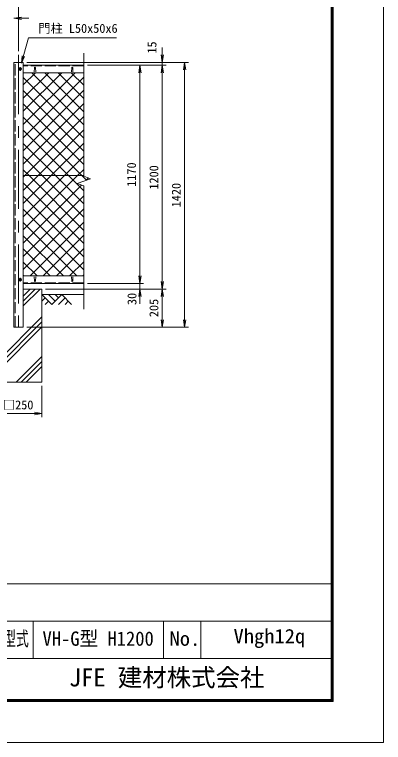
# Model space of a CAD drawing. Units: millimetres at full size. Extents: x -4200 to 4200, y -2970 to 2970.
# Drawn here: x 2220 to 4200, y -2970 to 933 of the extents above; entities that cross this region are included whole.
import ezdxf
from ezdxf.enums import TextEntityAlignment as Align

# ---------------------------------------------------------------- set-up
doc = ezdxf.new("R2010")
doc.units = ezdxf.units.MM
doc.header["$LTSCALE"] = 10
doc.linetypes.add('DASHED', pattern=[7.5, 6, -1.5])
doc.linetypes.add('USER1', pattern=[50.8, 31.75, -6.35, 6.35, -6.35])
doc.layers.add('0-0_D-TTL-TXT', color=7, linetype='Continuous')
for name, color, linetype, lineweight in [('0-1_D-STR1', 1, 'Continuous', 18), ('0-2_D-BMK', 2, 'USER1', 13), ('0-3_D-STR3', 3, 'Continuous', 13), ('0-4_D-STR4', 7, 'Continuous', 18), ('0-5_D-STR-DIM', 7, 'Continuous', 13), ('0-6_D-DCR-HCH', 7, 'Continuous', 13), ('0-7_D-BGD', 7, 'Continuous', 18), ('0-8_0', 7, 'Continuous', 18), ('0-9_D-STR-TXT', 7, 'Continuous', 13), ('0-A_D-STR2', 7, 'Continuous', 13), ('0-B_D-TTL', 7, 'Continuous', 18)]:
    doc.layers.add(name, color=color, linetype=linetype, lineweight=lineweight)
doc.styles.add('ＭＳ ゴシック', font='')
doc.styles.get('ＭＳ ゴシック').set_extended_font_data('MS Gothic')

# ---------------------------------------------------------------- blocks, each defined once
blk = doc.blocks.new('_Open')
at = {"layer": '0-8_0'}
blk.add_line((-10, 1.667), (0, 0), dxfattribs=at)
blk.add_lwpolyline([(-10, -1.667), (0, 0), (-10, 0)], dxfattribs=at)

msp = doc.modelspace()

# ---------------------------------------------------------------- linework, layer by layer
at = {"layer": '0-1_D-STR1', "linetype": 'DASHED'}
for p, q in [((2222.99, -743.63), (2222.99, 676.37)), ((2591.99, 658.37), (2266.99, 658.37)), ((2591.99, -505.63), (2266.99, -505.63))]:
    msp.add_line(p, q, dxfattribs=at)
at = {"layer": '0-1_D-STR1'}
for p, q in [((2591.99, 661.37), (2266.99, 661.37)), ((2326.99, 648.24), (2326.24, 626.74)), ((2332.99, 648.24), (2333.74, 626.74)), ((2526.99, 648.24), (2526.24, 626.74)), ((2532.99, 648.24), (2533.74, 626.74)), ((2266.99, 621.37), (2591.99, 621.37)), ((2266.99, -468.63), (2591.99, -468.63)), ((2326.99, -495.5), (2326.24, -474)), ((2332.99, -495.5), (2333.74, -474)), ((2526.99, -495.5), (2526.24, -474)), ((2532.99, -495.5), (2533.74, -474)), ((2591.99, -508.63), (2266.99, -508.63))]:
    msp.add_line(p, q, dxfattribs=at)
msp.add_lwpolyline([(2266.99, -743.63), (2216.99, -743.63), (2216.99, 676.37), (2266.99, 676.37)], close=True, dxfattribs=at)
for centre, start, end in [((2329.99, 646.99), 22.61986, 157.38014), ((2529.99, 646.99), 22.61986, 157.38014), ((2329.99, -494.25), 202.61986, 337.38014), ((2529.99, -494.25), 202.61986, 337.38014)]:
    msp.add_arc(centre, 3.25, start, end, dxfattribs=at)
at = {"layer": '0-2_D-BMK'}
for p, q in [((2241.99, 716.37), (2241.99, -783.63)), ((2259.99, 641.37), (2239.99, 641.37)), ((2249.99, 651.37), (2249.99, 631.37)), ((2259.99, -488.63), (2239.99, -488.63)), ((2249.99, -478.63), (2249.99, -498.63))]:
    msp.add_line(p, q, dxfattribs=at)
at = {"layer": '0-3_D-STR3'}
msp.add_line((2591.99, 69.62), (2266.99, 69.62), dxfattribs=at)
for points in [[(2256.49, 645.12), (2249.99, 648.87), (2243.49, 645.12), (2243.49, 637.61), (2249.99, 633.86), (2256.49, 637.61)], [(2256.49, -484.88), (2249.99, -481.13), (2243.49, -484.88), (2243.49, -492.39), (2249.99, -496.14), (2256.49, -492.39)]]:
    msp.add_lwpolyline(points, close=True, dxfattribs=at)
for centre in [(2249.99, 641.37), (2249.99, -488.63)]:
    msp.add_circle(centre, 6.25, dxfattribs=at)
at = {"layer": '0-4_D-STR4'}
for p, q in [((2266.99, -538.63), (2366.99, -538.63)), ((2366.99, -538.63), (2366.99, -1038.63)), ((2116.99, -1038.63), (2366.99, -1038.63))]:
    msp.add_line(p, q, dxfattribs=at)
at = {"layer": '0-5_D-STR-DIM'}
for p, q in [((2241.99, 736.37), (2241.99, 1052.86)), ((2256.99, 912.86), (2296.99, 912.86)), ((3013.04, 716.37), (3013.04, 756.37)), ((2591.99, 725.82), (2591.99, 65.59)), ((2286.99, 676.37), (3033.04, 676.37)), ((2286.99, 676.37), (3153.04, 676.37)), ((3013.04, 661.37), (3013.04, 676.37)), ((3133.04, -743.63), (3133.04, 676.37)), ((2611.99, 661.37), (2913.04, 661.37)), ((2611.99, 661.37), (3033.04, 661.37)), ((2611.99, 661.37), (3033.04, 661.37)), ((2893.04, 661.37), (2893.04, -508.63)), ((3013.04, 661.37), (3013.04, -538.63)), ((3013.04, 621.37), (3013.04, 581.37)), ((2556.75, 27.12), (2627.23, 52.77)), ((2627.23, 52.77), (2591.99, 65.59)), ((2591.99, 14.29), (2556.75, 27.12)), ((2591.99, 14.29), (2591.99, -645.94)), ((2893.04, -468.63), (2893.04, -428.63)), ((2386.99, -538.63), (3033.04, -538.63)), ((2386.99, -538.63), (2913.04, -538.63)), ((2386.99, -538.63), (3033.04, -538.63)), ((2611.99, -508.63), (2913.04, -508.63)), ((2611.99, -508.63), (2913.04, -508.63)), ((2893.04, -508.63), (2893.04, -538.63)), ((3013.04, -538.63), (3013.04, -743.63)), ((2893.04, -578.63), (2893.04, -618.63)), ((2286.99, -743.63), (3033.04, -743.63)), ((2286.99, -743.63), (3153.04, -743.63)), ((2366.99, -1058.63), (2366.99, -1226.33)), ((2116.99, -1206.33), (2366.99, -1206.33))]:
    msp.add_line(p, q, dxfattribs=at)
at = {"layer": '0-6_D-DCR-HCH'}
for p, q in [((2266.99, -629.54), (2357.9, -538.63)), ((2266.99, -603.02), (2331.38, -538.63)), ((2266.99, -576.51), (2304.87, -538.63)), ((2420.2, -621.84), (2366.99, -568.63)), ((2437.94, -604.11), (2402.47, -568.63)), ((2473.42, -568.63), (2420.2, -621.84)), ((2455.77, -586.46), (2437.94, -568.63)), ((2473.42, -568.63), (2526.63, -621.84)), ((2384.73, -586.37), (2366.99, -604.03)), ((2402.47, -604.11), (2384.65, -621.84)), ((2491.15, -586.37), (2455.52, -621.84)), ((2508.89, -604.11), (2491.07, -621.84)), ((2116.99, -938.64), (2366.99, -688.64)), ((2116.99, -965.16), (2366.99, -715.16)), ((2116.99, -991.67), (2366.99, -741.67)), ((2229.13, -1038.63), (2366.99, -900.77)), ((2255.65, -1038.63), (2366.99, -927.29)), ((2282.16, -1038.63), (2366.99, -953.8))]:
    msp.add_line(p, q, dxfattribs=at)
at = {"layer": '0-7_D-BGD'}
msp.add_line((2366.99, -568.63), (2591.99, -568.63), dxfattribs=at)
at = {"layer": '0-9_D-STR-TXT'}
msp.add_lwpolyline([(2766.63, 808.02), (2295.66, 808.02), (2257.57, 673.75)], dxfattribs=at)
at = {"layer": '0-A_D-STR2'}
for p, q in [((2266.99, 555.66), (2332.7, 621.37)), ((2266.99, 484.95), (2403.41, 621.37)), ((2266.99, 414.24), (2474.12, 621.37)), ((2266.99, 343.52), (2544.83, 621.37)), ((2266.99, 272.81), (2591.99, 597.81)), ((2591.99, 270.82), (2266.99, 595.82)), ((2591.99, 341.53), (2312.16, 621.37)), ((2591.99, 412.25), (2382.87, 621.37)), ((2591.99, 482.96), (2453.58, 621.37)), ((2591.99, 553.67), (2524.29, 621.37)), ((2266.99, 202.1), (2591.99, 527.1)), ((2591.99, 200.11), (2266.99, 525.11)), ((2266.99, 131.39), (2591.99, 456.39)), ((2591.99, 129.4), (2266.99, 454.4)), ((2275.93, 69.62), (2591.99, 385.68)), ((2510.36, 69.62), (2266.99, 312.98)), ((2346.64, 69.62), (2591.99, 314.97)), ((2439.64, 69.62), (2266.99, 242.27)), ((2417.35, 69.62), (2591.99, 244.26)), ((2368.93, 69.62), (2266.99, 171.56)), ((2488.06, 69.62), (2591.99, 173.55)), ((2298.22, 69.62), (2266.99, 100.85)), ((2558.77, 69.62), (2591.99, 102.84)), ((2266.99, 60.68), (2275.93, 69.62)), ((2266.99, -10.03), (2346.64, 69.62)), ((2266.99, -80.74), (2417.35, 69.62)), ((2266.99, -151.45), (2488.06, 69.62)), ((2266.99, -222.16), (2558.77, 69.62)), ((2591.99, -224.15), (2298.22, 69.62)), ((2591.99, -153.44), (2368.93, 69.62)), ((2591.99, -82.73), (2439.64, 69.62)), ((2591.99, -12.02), (2510.36, 69.62)), ((2604.27, 44.41), (2616.53, 56.66)), ((2591.99, -294.86), (2266.99, 30.14)), ((2266.99, -292.87), (2578.91, 19.05)), ((2266.99, -363.58), (2591.99, -38.58)), ((2591.99, -365.57), (2266.99, -40.57)), ((2266.99, -434.29), (2591.99, -109.29)), ((2591.99, -436.28), (2266.99, -111.28)), ((2553.63, -468.63), (2266.99, -181.99)), ((2303.36, -468.63), (2591.99, -180)), ((2482.92, -468.63), (2266.99, -252.7)), ((2374.07, -468.63), (2591.99, -250.71)), ((2412.21, -468.63), (2266.99, -323.41)), ((2444.78, -468.63), (2591.99, -321.42)), ((2341.5, -468.63), (2266.99, -394.13)), ((2515.49, -468.63), (2591.99, -392.14)), ((2270.79, -468.63), (2266.99, -464.84)), ((2586.2, -468.63), (2591.99, -462.85))]:
    msp.add_line(p, q, dxfattribs=at)
msp.add_lwpolyline([(2605.74, 44.94), (2581.07, 69.62), (2266.99, 383.69)], dxfattribs=at)
at = {"layer": '0-B_D-TTL'}
for p, q in [((2120, -2120), (3920, -2120)), ((2120, -2320), (3920, -2320)), ((2320, -2320), (2320, -2520)), ((3020, -2320), (3020, -2520)), ((3220, -2320), (3220, -2520)), ((2120, -2520), (3920, -2520))]:
    msp.add_line(p, q, dxfattribs=at)
at = {"layer": '0-B_D-TTL', "color": 2}
msp.add_lwpolyline([(-4200, 2970), (4200, 2970), (4200, -2970), (-4200, -2970)], close=True, dxfattribs=at)
at = {"layer": '0-B_D-TTL'}
for points in [[(-3930, 2750), (3930, 2750), (3930, -2750), (-3930, -2750)], [(-3927.5, 2747.5), (3927.5, 2747.5), (3927.5, -2747.5), (-3927.5, -2747.5)], [(-3925, 2745), (3925, 2745), (3925, -2745), (-3925, -2745)], [(-3922.5, 2742.5), (3922.5, 2742.5), (3922.5, -2742.5), (-3922.5, -2742.5)], [(-3920, 2740), (3920, 2740), (3920, -2740), (-3920, -2740)]]:
    msp.add_lwpolyline(points, close=True, dxfattribs=at)

# ---------------------------------------------------------------- block references
at = {"layer": '0-5_D-STR-DIM', "xscale": 4, "yscale": 4}
for p, rotation in [((2216.99, 912.86), 180), ((3013.04, 676.37), 270), ((3133.04, 676.37), 90), ((2893.04, 661.37), 90), ((3013.04, 661.37), 90), ((3013.04, 661.37), 90), ((2893.04, -508.63), 270), ((2893.04, -508.63), 270), ((3013.04, -538.63), 270), ((2893.04, -538.63), 90), ((3013.04, -538.63), 90), ((3013.04, -743.63), 270), ((3133.04, -743.63), 270)]:
    msp.add_blockref('_Open', p, dxfattribs=dict(at, rotation=rotation))
msp.add_blockref('_Open', (2366.99, -1206.33), dxfattribs=at)
at = {"layer": '0-9_D-STR-TXT', "xscale": 4, "yscale": 4, "rotation": 254.16392}
msp.add_blockref('_Open', (2257.03, 671.82), dxfattribs=at)

# ---------------------------------------------------------------- texts
at = {"layer": '0-0_D-TTL-TXT', "style": 'ＭＳ ゴシック'}
for s, width, p in [('型式', 0.65, (2160.27, -2474.8)), ('VH-G型 H1200', 0.95, (2370.27, -2474.8)), ('No.', 1.05, (3052, -2474.8)), ('Vhgh12q', 1.05, (3395.33, -2461.47))]:
    msp.add_text(s, height=76.98, dxfattribs=dict(at, width=width)).set_placement(p, align=Align.BOTTOM_LEFT)
msp.add_text('JFE 建材株式会社', height=96.19, dxfattribs=at).set_placement((2512.38, -2698.5), align=Align.BOTTOM_LEFT)
at = {"layer": '0-5_D-STR-DIM', "style": 'ＭＳ ゴシック'}
for s, p in [('15', (2996.1, 723.66)), ('1170', (2886.29, 9.45)), ('1200', (3006.29, -5.55)), ('1420', (3126.29, -100.55)), ('30', (2888.69, -624.53)), ('205', (3006.29, -689.5))]:
    msp.add_text(s, height=48.09, rotation=90, dxfattribs=at).set_placement(p, align=Align.BOTTOM_LEFT)
msp.add_text('□250', height=48.09, dxfattribs=at).set_placement((2157.8, -1198.56), align=Align.BOTTOM_LEFT)
at = {"layer": '0-9_D-STR-TXT', "style": 'ＭＳ ゴシック'}
msp.add_text('門柱 L50x50x6', height=48.09, dxfattribs=at).set_placement((2347.85, 820.6), align=Align.BOTTOM_LEFT)

doc.saveas('drawing.dxf')
